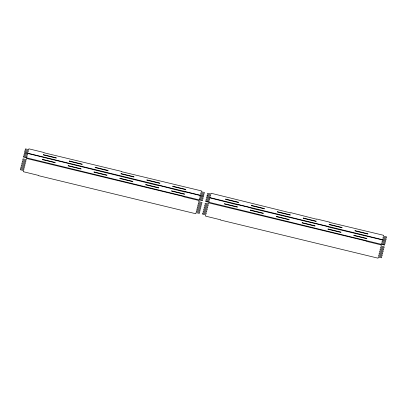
<?xml version="1.0" encoding="UTF-8"?>
<svg xmlns="http://www.w3.org/2000/svg" width="407" height="407" viewBox="0 0 407 407"><rect width="100%" height="100%" fill="white"/><g stroke="black" fill="none" stroke-linecap="round" stroke-linejoin="round"><path stroke-width="0.61" d="M20.594 168.757L20.35 169.75L23.586 170.538L23.301 171.698L38.395 175.376L38.339 175.626L195.818 213.751L196.103 212.596L199.338 213.385L199.578 212.393L196.342 211.604L196.586 210.612L199.822 211.401L200.061 210.404L196.83 209.615L197.069 208.623L200.305 209.412L200.544 208.42L197.314 207.631L197.553 206.639L200.788 207.428L201.033 206.435L197.797 205.647L198.036 204.655L201.272 205.443L201.516 204.451L198.28 203.663L198.524 202.671L201.755 203.459L201.999 202.462L198.764 201.674L199.048 200.519L183.949 196.84L184.01 196.591L26.531 158.46L26.246 159.62L23.011 158.832L22.772 159.824L26.002 160.612L25.763 161.604L22.527 160.816L22.288 161.808L25.519 162.597L25.28 163.594L22.044 162.805L21.8 163.797L25.036 164.586L24.796 165.578L21.561 164.789L21.317 165.781L24.552 166.57L24.313 167.562L21.078 166.773L20.833 167.765L24.069 168.554L23.825 169.546L20.594 168.757M23.586 156.476L23.443 157.056L202.432 200.687L202.574 200.107L199.338 199.318L199.583 198.326L202.813 199.115L203.057 198.123L199.822 197.334L200.066 196.342L203.302 197.13L203.5 196.301L185.17 191.834L185.109 192.084L159.295 185.526L159.234 185.775L24.512 152.671L24.313 153.495L27.549 154.284L27.305 155.276L24.069 154.487L23.83 155.484L27.066 156.273L26.821 157.265L23.586 156.476M24.959 150.849L24.715 151.842L27.951 152.63L27.808 153.21L200.325 195.263L200.468 194.688L203.703 195.477L203.943 194.48L200.712 193.691L200.951 192.699L204.187 193.488L204.431 192.496L201.195 191.707L201.394 190.883L121.545 171.678L121.607 171.428L43.915 152.752L43.971 152.508L28.877 148.825L28.678 149.654L25.443 148.865L25.198 149.857L28.434 150.646L28.195 151.638L24.959 150.849M42.308 159.33L42.252 159.58L55.189 162.734L55.25 162.485L42.308 159.33M43.437 154.696L43.376 154.945L56.319 158.099L56.38 157.85L43.437 154.696M68.188 165.639L68.127 165.888L81.064 169.042L81.125 168.793L68.188 165.639M69.317 161.004L69.256 161.253L82.194 164.408L82.255 164.158L69.317 161.004M94.063 171.947L94.007 172.197L106.944 175.351L107.005 175.102L94.063 171.947M95.192 167.313L95.131 167.562L108.074 170.716L108.135 170.467L95.192 167.313M119.943 178.256L119.882 178.505L132.819 181.659L132.88 181.41L119.943 178.256M121.072 173.621L121.011 173.87L133.949 177.025L134.01 176.775L121.072 173.621M145.818 184.564L145.762 184.814L158.699 187.968L158.761 187.719L145.818 184.564M146.947 179.93L146.891 180.179L159.829 183.333L159.89 183.084L146.947 179.93M171.698 190.873L171.637 191.122L184.575 194.276L184.636 194.027L171.698 190.873M172.827 186.238L172.766 186.487L185.704 189.642L185.765 189.392L172.827 186.238M202.813 213.182L202.569 214.174L205.805 214.962L205.525 216.117L220.619 219.8L220.558 220.045L378.042 258.175L378.322 257.015L381.557 257.804L381.802 256.812L378.566 256.023L378.805 255.031L382.041 255.82L382.285 254.828L379.049 254.039L379.293 253.047L382.524 253.836L382.768 252.844L379.533 252.055L379.777 251.058L383.012 251.847L383.252 250.854L380.016 250.066L380.26 249.074L383.496 249.862L383.735 248.87L380.499 248.082L380.743 247.09L383.979 247.878L384.218 246.886L380.988 246.098L381.267 244.938L366.173 241.259L366.234 241.01L208.75 202.884L208.47 204.039L205.235 203.251L204.991 204.248L208.226 205.036L207.982 206.028L204.752 205.24L204.507 206.232L207.743 207.021L207.499 208.013L204.263 207.224L204.024 208.216L207.26 209.005L207.015 209.997L203.78 209.208L203.541 210.2L206.776 210.989L206.532 211.981L203.297 211.192L203.057 212.189L206.288 212.978L206.049 213.97L202.813 213.182M205.81 200.895L205.667 201.475L384.656 245.106L384.793 244.526L381.562 243.737L381.802 242.745L385.037 243.534L385.276 242.541L382.046 241.753L382.285 240.761L385.521 241.549L385.724 240.725L328.515 227.04L328.576 226.791L250.885 208.114L250.941 207.865L238.003 204.711L237.942 204.96L206.736 197.09L206.532 197.919L209.768 198.708L209.529 199.7L206.293 198.911L206.049 199.903L209.284 200.692L209.04 201.684L205.81 200.895M207.178 195.268L206.939 196.266L210.17 197.054L210.032 197.629L382.549 239.687L382.687 239.107L385.922 239.896L386.167 238.904L382.931 238.115L383.175 237.123L386.406 237.912L386.65 236.92L383.414 236.131L383.618 235.302L329.645 222.41L329.706 222.161L316.768 219.007L316.707 219.256L290.888 212.698L290.827 212.947L211.101 193.249L210.897 194.073L207.662 193.284L207.422 194.276L210.658 195.065L210.414 196.057L207.178 195.268M224.532 203.749L224.471 203.999L237.408 207.153L237.469 206.904L224.532 203.749M225.661 199.12L225.6 199.369L238.538 202.523L238.599 202.274L225.661 199.12M250.407 210.058L250.351 210.307L263.288 213.461L263.349 213.212L250.407 210.058M251.536 205.428L251.475 205.677L264.418 208.827L264.479 208.582L251.536 205.428M276.287 216.366L276.226 216.616L289.163 219.77L289.224 219.521L276.287 216.366M277.416 211.737L277.355 211.981L290.293 215.135L290.354 214.891L277.416 211.737M302.162 222.675L302.106 222.924L315.043 226.078L315.104 225.829L302.162 222.675M303.291 218.045L303.23 218.289L316.173 221.444L316.234 221.199L303.291 218.045M328.042 228.983L327.981 229.233L340.918 232.387L340.98 232.138L328.042 228.983M329.171 224.354L329.11 224.598L342.048 227.752L342.109 227.508L329.171 224.354M353.917 235.292L353.861 235.541L366.799 238.695L366.86 238.446L353.917 235.292M355.046 230.662L354.99 230.906L367.928 234.061L367.989 233.816L355.046 230.662"/></g></svg>
